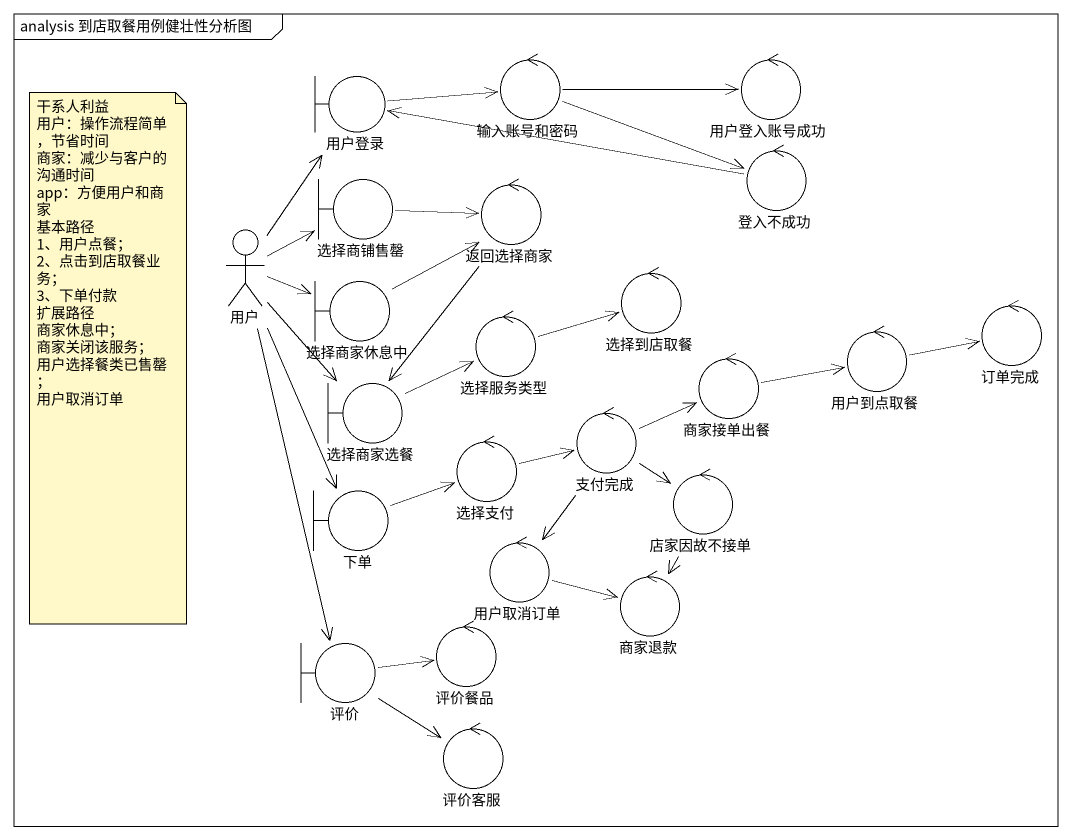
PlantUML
@startuml
mainframe analysis 到店取餐用例健壮性分析图
boundary 用户登录
control 输入账号和密码
control 用户登入账号成功
boundary 选择商铺售罄
control 返回选择商家
control 登入不成功
actor 用户
boundary 选择商家休息中
control 选择服务类型
control 选择到店取餐
control 订单完成
control 商家接单出餐
control 用户到点取餐
boundary 选择商家选餐
control 选择支付
control 支付完成
boundary 下单
control 店家因故不接单
control 用户取消订单
control 评价餐品
control 商家退款
boundary 评价
control 评价客服
用户登录 -right-> 输入账号和密码
输入账号和密码 -right-> 用户登入账号成功
输入账号和密码 -right-> 登入不成功
选择商铺售罄 -right-> 返回选择商家
返回选择商家 --> 选择商家选餐
登入不成功 -left-> 用户登录
用户 -up-> 用户登录
用户 -up-> 选择商铺售罄
用户 -right-> 选择商家休息中
用户 --> 选择商家选餐
用户 --> 下单
用户 --> 评价
选择商家休息中 -up-> 返回选择商家
选择服务类型 -right-> 选择到店取餐
商家接单出餐 -right-> 用户到点取餐
用户到点取餐 -right-> 订单完成
选择商家选餐 -right-> 选择服务类型
选择支付 -right-> 支付完成
支付完成 -right-> 商家接单出餐
支付完成 --> 店家因故不接单
支付完成 --> 用户取消订单
下单 -right-> 选择支付
店家因故不接单 --> 商家退款
用户取消订单 -right-> 商家退款
评价 -right-> 评价餐品
评价 --> 评价客服
note as N1
  干系人利益
  用户：操作流程简单，节省时间
  商家：减少与客户的沟通时间
  app：方便用户和商家
  基本路径
  1、用户点餐；
  2、点击到店取餐业务；
  3、下单付款
  扩展路径
  商家休息中；
  商家关闭该服务；
  用户选择餐类已售罄；
  用户取消订单
end note
@enduml
